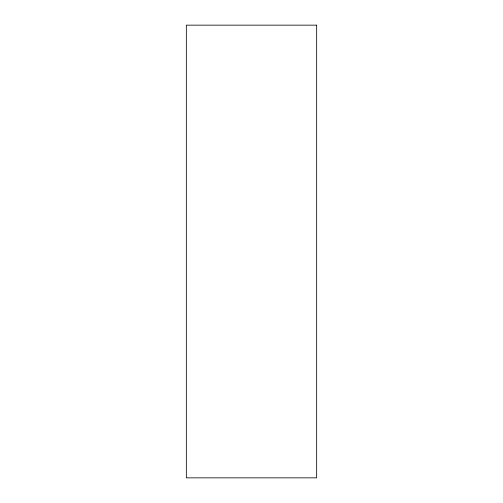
<?xml version="1.0" encoding="UTF-8"?>
<svg xmlns="http://www.w3.org/2000/svg" width="503" height="503" viewBox="0 0 503 503"><rect width="100%" height="100%" fill="white"/><g stroke="black" fill="none" stroke-linecap="round" stroke-linejoin="round"><path stroke-width="0.75" d="M316.664 25.15L186.336 25.15L186.336 477.85L316.664 477.85L316.664 25.15"/></g></svg>
